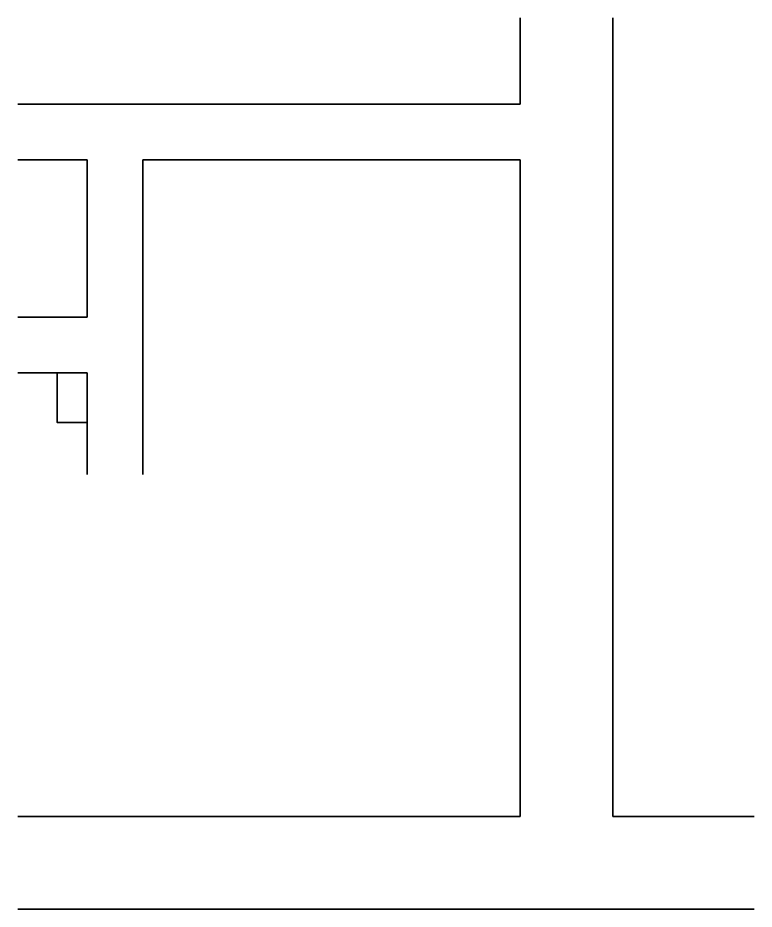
# Model space of a CAD drawing. Header units: inches. Extents: x 0 to 383786, y -43792 to 0.
# Drawn here: x 383482.7 to 383786.3, y -33770.1 to -33402.7 of the extents above; entities that cross this region are included whole.
import ezdxf

# ---------------------------------------------------------------- set-up
doc = ezdxf.new("R2010")
doc.units = ezdxf.units.IN
doc.header["$LTSCALE"] = 2
doc.header["$MEASUREMENT"] = 0
doc.layers.add('door', color=20, linetype='CONTINUOUS', lineweight=35)

msp = doc.modelspace()

# ---------------------------------------------------------------- linework, layer by layer
at = {"layer": 'door', "ltscale": 0.5}
for p, q in [((383689.74, -33402.69), (383689.74, -33438.34)), ((383727.98, -33402.69), (383727.98, -33731.85)), ((383689.74, -33438.34), (383482.7, -33438.34)), ((383511.31, -33461.28), (383482.7, -33461.28)), ((383511.31, -33461.28), (383511.31, -33526.09)), ((383689.74, -33461.28), (383534.25, -33461.28)), ((383534.25, -33461.28), (383534.25, -33590.9)), ((383689.74, -33461.28), (383689.74, -33731.85)), ((383511.31, -33526.09), (383482.7, -33526.09)), ((383511.31, -33549.03), (383482.7, -33549.03)), ((383511.31, -33549.03), (383511.31, -33590.9)), ((383482.7, -33731.85), (383689.74, -33731.85)), ((383727.98, -33731.85), (383786.28, -33731.85)), ((383482.7, -33770.08), (383786.28, -33770.08))]:
    msp.add_line(p, q, dxfattribs=at)
msp.add_lwpolyline([(383511.31, -33549.03), (383498.87, -33549.03), (383498.87, -33569.43), (383511.31, -33569.43)], close=True, dxfattribs=at)

doc.saveas('drawing.dxf')
